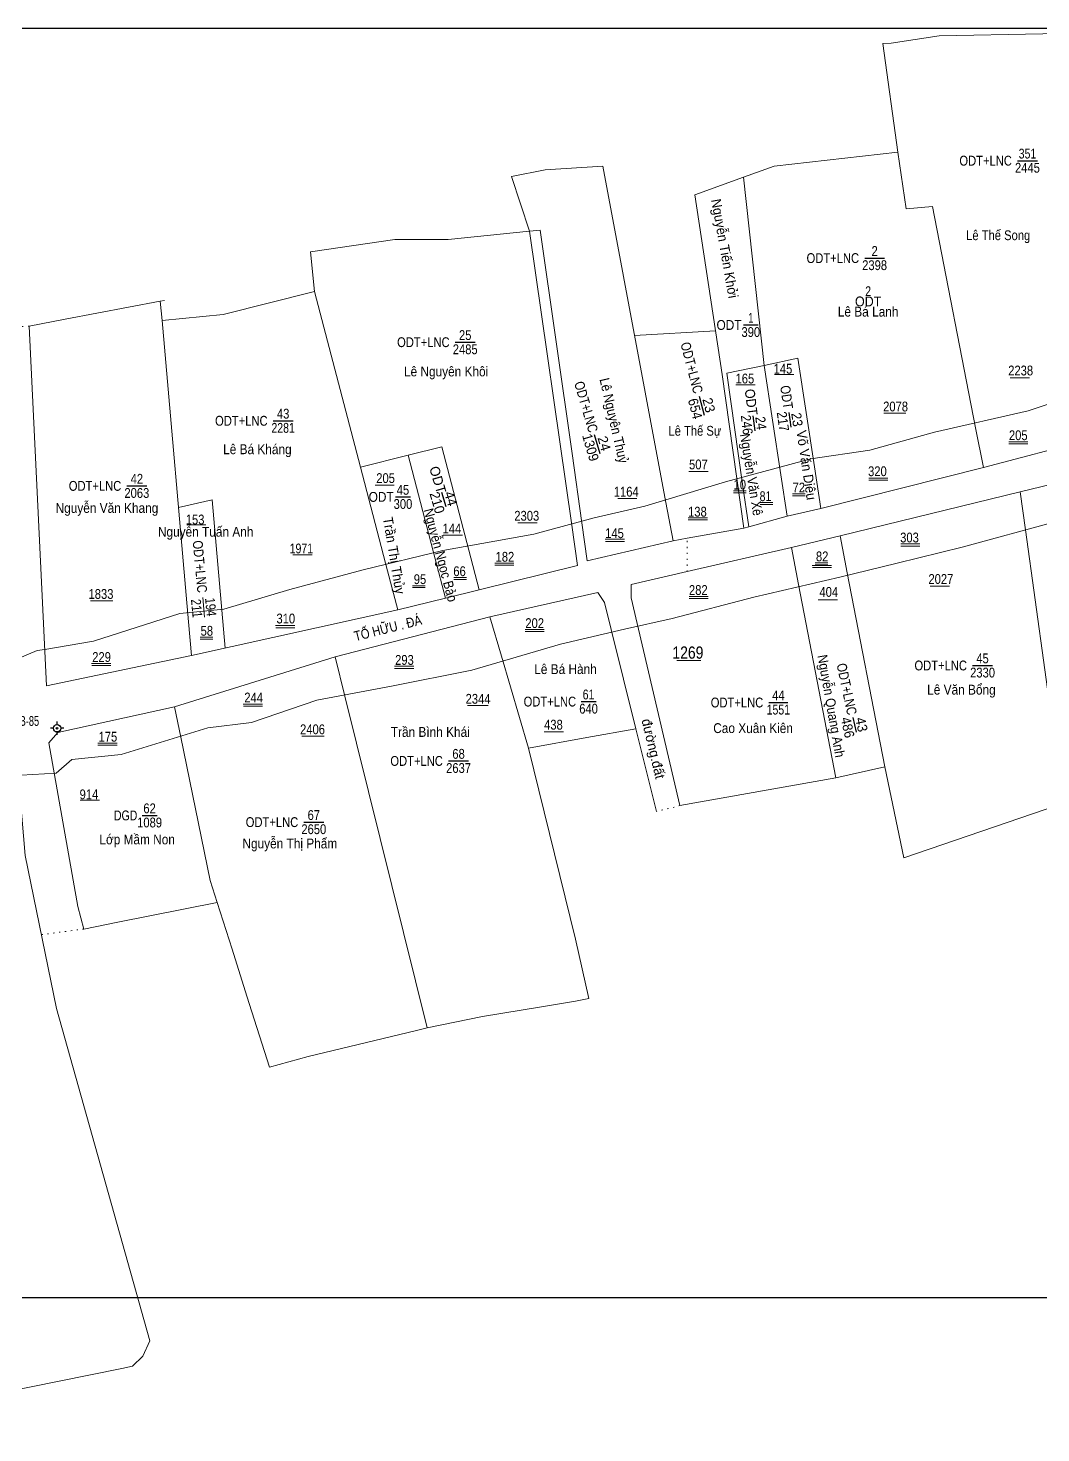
# Model space of a CAD drawing. Header units: metres. Extents: x 535945 to 536989, y 1836723 to 1837119.
# Drawn here: x 536366.1 to 536571.9, y 1836755.4 to 1837041.1 of the extents above; entities that cross this region are included whole.
import ezdxf
from ezdxf.enums import TextEntityAlignment as Align

# ---------------------------------------------------------------- set-up
doc = ezdxf.new("R2010")
doc.units = ezdxf.units.M
doc.header["$LTSCALE"] = 0.8
doc.linetypes.add('DOTTED', pattern=[1.5, 0.3, -1.2])
for name, color, linetype, lineweight in [('10', 7, 'Continuous', 13), ('12', 7, 'Continuous', 25), ('13', 7, 'Continuous', 25), ('14', 7, 'Continuous', 13), ('17', 7, 'Continuous', 13), ('2', 7, 'Continuous', 13), ('23', 7, 'Continuous', 13), ('54', 7, 'Continuous', 13), ('59', 7, 'Continuous', 13), ('8', 7, 'Continuous', 25)]:
    doc.layers.add(name, color=color, linetype=linetype, lineweight=lineweight)
for name, color, linetype in [('15', 7, 'Continuous'), ('28', 7, 'Continuous'), ('9', 7, 'Continuous')]:
    doc.layers.add(name, color=color, linetype=linetype)

msp = doc.modelspace()

# ---------------------------------------------------------------- hatches: boundary and pattern name
at = {"layer": '8'}
msp.add_hatch(color=256, dxfattribs=at).paths.add_polyline_path([(536372.1517, 1836898.7009, 1), (536371.7929, 1836898.7009, 1)])

# ---------------------------------------------------------------- linework, layer by layer
at = {"layer": '10'}
for p, q in [((536539.82, 1837037.98), (536541.46, 1837038.03)), ((536542.86, 1837015.86), (536539.82, 1837037.98)), ((536517.7, 1837013.03), (536542.86, 1837015.86)), ((536471.17, 1837012.25), (536464.31, 1837010.9)), ((536471.17, 1837012.25), (536464.31, 1837010.9)), ((536471.17, 1837012.25), (536482.89, 1837012.98)), ((536471.17, 1837012.25), (536482.89, 1837012.98)), ((536511.5, 1837010.77), (536517.7, 1837013.03)), ((536467.99, 1836999.76), (536464.31, 1837010.9)), ((536501.58, 1837007.18), (536511.5, 1837010.77)), ((536515.7, 1836972.45), (536511.5, 1837010.77)), ((536507.16, 1836970.62), (536501.58, 1837007.18)), ((536451.43, 1836998.11), (536467.99, 1836999.76)), ((536423.5, 1836995.61), (536440.62, 1836998.11)), ((536440.62, 1836998.11), (536451.43, 1836998.11)), ((536424.33, 1836987.52), (536423.5, 1836995.61)), ((536392.93, 1836985.52), (536393.79, 1836985.66)), ((536392.93, 1836985.52), (536393.31, 1836981.59)), ((536405.75, 1836982.84), (536424.33, 1836987.52)), ((536433.65, 1836951.81), (536424.33, 1836987.52)), ((536393.31, 1836981.59), (536405.75, 1836982.84)), ((536515.7, 1836972.45), (536522.55, 1836973.97)), ((536560.24, 1836951.7), (536558.66, 1836959.79)), ((536560.24, 1836951.7), (536558.66, 1836959.79)), ((536433.65, 1836951.81), (536443.36, 1836954.21)), ((536527.18, 1836943.36), (536560.24, 1836951.7)), ((536567.68, 1836946.81), (536589.73, 1836952.04)), ((536512.53, 1836939.65), (536511.3, 1836948.36)), ((536531.1, 1836937.83), (536567.68, 1836946.81)), ((536520.33, 1836941.84), (536527.18, 1836943.36)), ((536511.57, 1836939.38), (536512.53, 1836939.65)), ((536512.53, 1836939.65), (536520.33, 1836941.84)), ((536497.16, 1836936.85), (536500, 1836937.35)), ((536500, 1836937.35), (536511.57, 1836939.38)), ((536500, 1836937.35), (536511.57, 1836939.38)), ((536531.1, 1836937.83), (536521.25, 1836935.49)), ((536521.25, 1836935.49), (536500, 1836930.55)), ((536399.28, 1836913.48), (536441.23, 1836922.78)), ((536479.61, 1836896.81), (536467.8, 1836894.65)), ((536489.59, 1836898.59), (536479.61, 1836896.81)), ((536498.56, 1836882.97), (536530.23, 1836888.61)), ((536530.23, 1836888.61), (536540.23, 1836890.89)), ((536544.09, 1836872.37), (536540.23, 1836890.89)), ((536544.09, 1836872.37), (536575.54, 1836883.14)), ((536404.51, 1836863.29), (536403.09, 1836867.77)), ((536376.22, 1836862.43), (536377.4, 1836857.88)), ((536407.54, 1836853.76), (536404.51, 1836863.29)), ((536458.44, 1836840.07), (536447.21, 1836837.78)), ((536415.14, 1836829.82), (536422.99, 1836831.95)), ((536320.42, 1836755.42), (536385.16, 1836768.55))]:
    msp.add_line(p, q, dxfattribs=at)
for points in [[(536541.46, 1837038.03), (536551.23, 1837039.53), (536572.28, 1837039.89), (536576.97, 1837040.3)], [(536501.58, 1837007.18), (536511.5, 1837010.77), (536517.7, 1837013.03), (536542.86, 1837015.86)], [(536558.66, 1836959.79), (536549.88, 1837004.82), (536544.54, 1837004.3), (536542.86, 1837015.86)], [(536558.66, 1836959.79), (536549.88, 1837004.82), (536544.54, 1837004.3), (536542.86, 1837015.86)], [(536497.16, 1836936.85), (536495.71, 1836944.59), (536482.89, 1837012.98)], [(536392.93, 1836985.52), (536393.31, 1836981.59), (536405.75, 1836982.84), (536424.33, 1836987.52), (536423.5, 1836995.61), (536440.62, 1836998.11), (536451.43, 1836998.11), (536467.99, 1836999.76), (536464.31, 1837010.9)], [(536511.57, 1836939.38), (536507.16, 1836970.62), (536501.58, 1837007.18)], [(536478.63, 1836940.47), (536476.63, 1836954.58), (536470.13, 1836999.97), (536467.99, 1836999.76), (536476.6, 1836939.98)], [(536366.32, 1836980.47), (536373.66, 1836981.86), (536392.93, 1836985.52)], [(536366.32, 1836980.47), (536369.84, 1836907.34), (536399.28, 1836913.48)], [(536393.31, 1836981.59), (536398.68, 1836920.34), (536399.28, 1836913.48)], [(536522.55, 1836973.97), (536525.89, 1836951.88), (536527.18, 1836943.36)], [(536511.3, 1836948.36), (536508.12, 1836970.89), (536515.7, 1836972.45)], [(536515.7, 1836972.45), (536519.06, 1836950.23), (536520.33, 1836941.84)], [(536560.24, 1836951.7), (536581.85, 1836957.44), (536581.64, 1836958.63)], [(536560.24, 1836951.7), (536581.85, 1836957.44), (536581.64, 1836958.63)], [(536450.94, 1836925.18), (536448.85, 1836933.18), (536443.36, 1836954.21), (536450.15, 1836955.9)], [(536457.73, 1836926.87), (536455.63, 1836934.91), (536450.15, 1836955.9)], [(536441.23, 1836922.78), (536439.16, 1836930.7), (536433.65, 1836951.81)], [(536575.54, 1836883.14), (536574.7, 1836896.38), (536568.76, 1836939.07), (536567.68, 1836946.81)], [(536476.6, 1836939.98), (536477.77, 1836931.83), (536457.73, 1836926.87)], [(536497.16, 1836936.85), (536479.73, 1836932.73), (536478.63, 1836940.47)], [(536531.1, 1836937.83), (536532.56, 1836930.33), (536540.23, 1836890.89)], [(536530.23, 1836888.61), (536522.69, 1836927.95), (536521.25, 1836935.49)], [(536500, 1836930.55), (536488.64, 1836927.91), (536488.67, 1836925.22), (536489.88, 1836920.03), (536498.56, 1836882.97)], [(536441.23, 1836922.78), (536450.94, 1836925.18), (536457.73, 1836926.87)], [(536459.95, 1836921.38), (536481.88, 1836926.32), (536483.2, 1836924.25), (536484.57, 1836918.76), (536489.59, 1836898.59)], [(536395.85, 1836903.05), (536428.48, 1836913.23), (536459.95, 1836921.38)], [(536459.95, 1836921.38), (536462.3, 1836913.38), (536467.8, 1836894.65)], [(536428.48, 1836913.23), (536430.46, 1836905.25), (536447.21, 1836837.78)], [(536395.85, 1836903.05), (536372.14, 1836897.84), (536370.34, 1836895.77), (536376.22, 1836862.43)], [(536395.85, 1836903.05), (536397.11, 1836896.91), (536403.09, 1836867.77)], [(536385.16, 1836768.55), (536387.31, 1836768.99), (536389.43, 1836771), (536390.8, 1836774.13), (536371.84, 1836841.7), (536365.5, 1836872.82), (536363.82, 1836892.81), (536362.98, 1836894.55), (536360.08, 1836895.22), (536357.1, 1836895.04), (536291.15, 1836882.8)], [(536467.8, 1836894.65), (536477.36, 1836855.82), (536480.06, 1836843.74), (536477.36, 1836843.21)], [(536377.4, 1836857.88), (536384.31, 1836859.26), (536404.51, 1836863.29)], [(536415.14, 1836829.82), (536410.57, 1836844.23), (536407.54, 1836853.76)], [(536477.36, 1836843.21), (536470.45, 1836842.06), (536458.44, 1836840.07)], [(536447.21, 1836837.78), (536444.74, 1836837.19), (536422.99, 1836831.95)]]:
    msp.add_lwpolyline(points, dxfattribs=at)
at = {"layer": '12'}
msp.add_lwpolyline([(536272.66, 1836782.88), (536272.66, 1837041.08), (536653.6, 1837041.08), (536653.6, 1836782.88)], close=True, dxfattribs=at)
at = {"layer": '13'}
for p, q in [((536567.17, 1837014.12), (536571.22, 1837014.12)), ((536536.11, 1836994.31), (536540.15, 1836994.31)), ((536511.46, 1836980.71), (536514.49, 1836980.71)), ((536452.9, 1836977.21), (536456.95, 1836977.21)), ((536502.47, 1836966.26), (536503.5, 1836962.35)), ((536520.7, 1836962.94), (536521.13, 1836959.9)), ((536415.9, 1836961.23), (536419.94, 1836961.23)), ((536513.39, 1836962.23), (536513.76, 1836959.19)), ((536481.16, 1836958.42), (536482.28, 1836954.57)), ((536386.18, 1836947.99), (536390.22, 1836947.99)), ((536440.78, 1836945.75), (536443.81, 1836945.75)), ((536450.11, 1836946.74), (536450.97, 1836943.83)), ((536558.04, 1836911.47), (536562.08, 1836911.47)), ((536478.48, 1836904.13), (536481.51, 1836904.13)), ((536516.63, 1836903.95), (536520.51, 1836903.95)), ((536533.71, 1836900.88), (536534.35, 1836897.88)), ((536451.53, 1836892.06), (536455.6, 1836892.06)), ((536389.27, 1836880.98), (536392.3, 1836880.98)), ((536422.13, 1836879.62), (536426.17, 1836879.62))]:
    msp.add_line(p, q, dxfattribs=at)
at = {"layer": '14'}
for points in [[(536578.54, 1836966.28), (536569.34, 1836963.27), (536550.32, 1836958.91), (536537.12, 1836955.27), (536525.18, 1836953.52), (536507.85, 1836948.82), (536491.44, 1836943.89), (536481.11, 1836941.47), (536468.88, 1836938.17), (536450.37, 1836934.85), (536434.18, 1836930.91), (536419.28, 1836926.9), (536405.88, 1836922.9), (536396.96, 1836922.07), (536379.41, 1836916.39), (536369.52, 1836914.69), (536367.92, 1836914.54)], [(536584.29, 1836942.83), (536574.82, 1836940.71), (536555.9, 1836935.52)], [(536555.9, 1836935.52), (536542.71, 1836932.27), (536531.03, 1836929.45), (536513.55, 1836925.37), (536497, 1836921.01), (536487.27, 1836918.83)], [(536487.27, 1836918.83), (536474.32, 1836915.78), (536456.28, 1836910.53), (536439.93, 1836907.24), (536424.75, 1836904.39), (536411.47, 1836899.91), (536402.62, 1836898.8), (536385, 1836893.38), (536374.95, 1836892.33)], [(536367.92, 1836914.54), (536361.71, 1836911.9), (536357.79, 1836912.19), (536334.72, 1836906.43), (536317.27, 1836903.02), (536297.2, 1836899.22), (536280.2, 1836895.17), (536261.28, 1836891.14), (536244.32, 1836888.35), (536226.45, 1836884.55), (536209.57, 1836880.53), (536196.57, 1836877.83), (536180.79, 1836874.36), (536172.15, 1836872.72), (536170.17, 1836872.31), (536168.2, 1836871.88), (536166.16, 1836871.45)], [(536374.96, 1836892.34), (536371.8, 1836889.6), (536364.71, 1836889.18)]]:
    msp.add_lwpolyline(points, dxfattribs=at)
at = {"layer": '17', "linetype": 'DOTTED'}
for p, q in [((536366.32, 1836980.47), (536358.56, 1836980.14)), ((536498.56, 1836882.97), (536493.78, 1836881.79)), ((536377.4, 1836857.88), (536368.78, 1836856.73))]:
    msp.add_line(p, q, dxfattribs=at)
at = {"layer": '17'}
for p, q in [((536505.8, 1836979.5), (536489.34, 1836978.58)), ((536396.64, 1836943.62), (536403.53, 1836945.15)), ((536403.53, 1836945.15), (536406.17, 1836915.01)), ((536401.6, 1836925.32), (536401.96, 1836921.3))]:
    msp.add_line(p, q, dxfattribs=at)
at = {"layer": '23'}
for p, q in [((536527.18, 1836943.36), (536560.24, 1836951.7)), ((536567.68, 1836946.81), (536589.73, 1836952.04)), ((536531.1, 1836937.83), (536567.68, 1836946.81)), ((536520.33, 1836941.84), (536527.18, 1836943.36)), ((536511.57, 1836939.38), (536512.53, 1836939.65)), ((536512.53, 1836939.65), (536520.33, 1836941.84)), ((536497.16, 1836936.85), (536500, 1836937.35)), ((536500, 1836937.35), (536511.57, 1836939.38)), ((536500, 1836937.35), (536511.57, 1836939.38)), ((536531.1, 1836937.83), (536521.25, 1836935.49)), ((536521.25, 1836935.49), (536500, 1836930.55)), ((536399.28, 1836913.48), (536441.23, 1836922.78)), ((536489.59, 1836898.59), (536493.78, 1836881.79)), ((536376.22, 1836862.43), (536377.4, 1836857.88)), ((536320.42, 1836755.42), (536385.16, 1836768.55))]:
    msp.add_line(p, q, dxfattribs=at)
at = {"layer": '23', "linetype": 'DOTTED'}
msp.add_line((536500, 1836930.55), (536500, 1836937.35), dxfattribs=at)
msp.add_line((536500, 1836930.55), (536500, 1836937.35), dxfattribs=at)
at = {"layer": '23'}
for points in [[(536478.63, 1836940.47), (536476.63, 1836954.58), (536470.13, 1836999.97), (536467.99, 1836999.76), (536476.6, 1836939.98)], [(536366.32, 1836980.47), (536369.84, 1836907.34), (536399.28, 1836913.48)], [(536560.24, 1836951.7), (536581.85, 1836957.44), (536581.64, 1836958.63)], [(536560.24, 1836951.7), (536581.85, 1836957.44), (536581.64, 1836958.63)], [(536476.6, 1836939.98), (536477.77, 1836931.83), (536457.73, 1836926.87)], [(536497.16, 1836936.85), (536479.73, 1836932.73), (536478.63, 1836940.47)], [(536500, 1836930.55), (536488.64, 1836927.91), (536488.67, 1836925.22), (536489.88, 1836920.03), (536498.56, 1836882.97)], [(536441.23, 1836922.78), (536450.94, 1836925.18), (536457.73, 1836926.87)], [(536459.95, 1836921.38), (536481.88, 1836926.32), (536483.2, 1836924.25), (536484.57, 1836918.76), (536489.59, 1836898.59)], [(536395.85, 1836903.05), (536428.48, 1836913.23), (536459.95, 1836921.38)], [(536395.85, 1836903.05), (536372.14, 1836897.84), (536370.34, 1836895.77), (536376.22, 1836862.43)], [(536385.16, 1836768.55), (536387.31, 1836768.99), (536389.43, 1836771), (536390.8, 1836774.13), (536371.84, 1836841.7), (536365.5, 1836872.82), (536363.82, 1836892.81), (536362.98, 1836894.55), (536360.08, 1836895.22), (536357.1, 1836895.04), (536291.15, 1836882.8)]]:
    msp.add_lwpolyline(points, dxfattribs=at)
at = {"layer": '54'}
for p, q in [((536517.7, 1837013.03), (536542.86, 1837015.86)), ((536471.17, 1837012.25), (536464.31, 1837010.9)), ((536471.17, 1837012.25), (536482.89, 1837012.98)), ((536511.5, 1837010.77), (536517.7, 1837013.03)), ((536467.99, 1836999.76), (536464.31, 1837010.9)), ((536501.58, 1837007.18), (536511.5, 1837010.77)), ((536451.43, 1836998.11), (536467.99, 1836999.76)), ((536423.5, 1836995.61), (536440.62, 1836998.11)), ((536440.62, 1836998.11), (536451.43, 1836998.11)), ((536424.33, 1836987.52), (536423.5, 1836995.61)), ((536392.93, 1836985.52), (536393.31, 1836981.59)), ((536405.75, 1836982.84), (536424.33, 1836987.52)), ((536393.31, 1836981.59), (536405.75, 1836982.84))]:
    msp.add_line(p, q, dxfattribs=at)
at = {"layer": '59'}
for p, q in [((536509.95, 1836968.56), (536513.86, 1836968.56)), ((536517.79, 1836970.62), (536521.7, 1836970.62)), ((536565.66, 1836969.94), (536569.57, 1836969.94)), ((536539.99, 1836962.78), (536544.5, 1836962.78)), ((536565.38, 1836956.96), (536569.29, 1836956.96)), ((536565.41, 1836956.53), (536569.29, 1836956.53)), ((536500.36, 1836950.95), (536504.27, 1836950.95)), ((536436.6, 1836948.17), (536440.51, 1836948.17)), ((536536.92, 1836949.56), (536540.83, 1836949.56)), ((536536.95, 1836949.13), (536540.83, 1836949.13)), ((536485.92, 1836945.44), (536489.83, 1836945.44)), ((536509.46, 1836946.99), (536512.05, 1836946.99)), ((536509.48, 1836946.59), (536512.05, 1836946.59)), ((536521.45, 1836946.38), (536524.04, 1836946.38)), ((536521.47, 1836945.98), (536524.04, 1836945.98)), ((536514.82, 1836944.6), (536517.41, 1836944.6)), ((536514.84, 1836944.2), (536517.41, 1836944.2)), ((536398.33, 1836940.07), (536402.24, 1836940.07)), ((536465.64, 1836940.51), (536469.55, 1836940.51)), ((536500.23, 1836941.51), (536504.14, 1836941.51)), ((536500.26, 1836941.08), (536504.14, 1836941.08)), ((536450.44, 1836938), (536454.35, 1836938)), ((536483.4, 1836937.14), (536487.31, 1836937.14)), ((536483.43, 1836936.71), (536487.31, 1836936.71)), ((536419.91, 1836934), (536423.82, 1836934)), ((536543.43, 1836936.19), (536547.34, 1836936.19)), ((536543.46, 1836935.76), (536547.34, 1836935.76)), ((536460.93, 1836932.27), (536464.84, 1836932.27)), ((536460.96, 1836931.84), (536464.84, 1836931.84)), ((536525.46, 1836931.82), (536529.37, 1836931.82)), ((536525.49, 1836931.39), (536529.37, 1836931.39)), ((536526.04, 1836932.36), (536528.63, 1836932.36)), ((536526.06, 1836931.96), (536528.63, 1836931.96)), ((536452.59, 1836929.38), (536455.18, 1836929.38)), ((536452.61, 1836928.98), (536455.18, 1836928.98)), ((536444.2, 1836927.7), (536446.79, 1836927.7)), ((536444.22, 1836927.3), (536446.79, 1836927.3)), ((536500.41, 1836925.51), (536504.32, 1836925.51)), ((536549.42, 1836927.57), (536553.33, 1836927.57)), ((536378.78, 1836924.6), (536383.31, 1836924.6)), ((536500.44, 1836925.08), (536504.32, 1836925.08)), ((536526.68, 1836924.81), (536530.59, 1836924.81)), ((536416.4, 1836919.58), (536420.31, 1836919.58)), ((536401.05, 1836917.24), (536403.64, 1836917.24)), ((536401.07, 1836916.84), (536403.64, 1836916.84)), ((536416.43, 1836919.15), (536420.31, 1836919.15)), ((536467.08, 1836918.81), (536470.99, 1836918.81)), ((536467.11, 1836918.38), (536470.99, 1836918.38)), ((536378.99, 1836911.89), (536382.9, 1836911.89)), ((536379.02, 1836911.46), (536382.9, 1836911.46)), ((536440.55, 1836911.3), (536444.46, 1836911.3)), ((536497.95, 1836912.48), (536502.81, 1836912.48)), ((536440.58, 1836910.87), (536444.46, 1836910.87)), ((536409.83, 1836903.62), (536413.74, 1836903.62)), ((536409.86, 1836903.19), (536413.74, 1836903.19)), ((536455.39, 1836903.36), (536459.62, 1836903.36)), ((536421.74, 1836897.07), (536426.28, 1836897.07)), ((536470.96, 1836897.99), (536474.87, 1836897.99)), ((536380.27, 1836895.68), (536384.18, 1836895.68)), ((536380.3, 1836895.25), (536384.18, 1836895.25)), ((536376.7, 1836884.07), (536380.61, 1836884.07))]:
    msp.add_line(p, q, dxfattribs=at)
at = {"layer": '8'}
for p, q in [((536371.96, 1836900.05), (536371.96, 1836899.45)), ((536371.24, 1836898.71), (536370.64, 1836898.71)), ((536371.96, 1836897.95), (536371.96, 1836897.35)), ((536373.34, 1836898.71), (536372.74, 1836898.71))]:
    msp.add_line(p, q, dxfattribs=at)
for centre, radius in [((536371.985, 1836898.7), 0.75), ((536371.9723, 1836898.7009), 0.1794)]:
    msp.add_circle(centre, radius, dxfattribs=at)

# ---------------------------------------------------------------- texts
at = {"layer": '13'}
for s, width, p in [('ODT+LNC ', 0.85, (536566.66, 1837013.12)), ('ODT+LNC ', 0.85, (536535.6, 1836993.31)), ('ODT', 0.9, (536511.08, 1836979.71)), ('ODT+LNC ', 0.85, (536452.39, 1836976.21)), ('ODT+LNC ', 0.85, (536415.4, 1836960.23)), ('ODT+LNC ', 0.85, (536385.67, 1836946.99)), ('ODT', 0.9, (536440.39, 1836944.75)), ('ODT+LNC ', 0.85, (536557.53, 1836910.47)), ('ODT+LNC ', 0.85, (536478.1, 1836903.13)), ('ODT+LNC ', 0.85, (536516.13, 1836902.94)), ('ODT+LNC ', 0.85, (536451.02, 1836891.06)), ('DGD ', 0.8, (536388.89, 1836879.98)), ('ODT+LNC ', 0.85, (536421.63, 1836878.62))]:
    msp.add_text(s, height=2, dxfattribs=dict(at, width=width)).set_placement(p, align=Align.RIGHT)
for s, width, p in [('351', 0.8, (536569.19, 1837014.56)), ('2445', 0.85, (536569.185, 1837011.68)), ('2', 0.85, (536538.13, 1836994.75)), ('2398', 0.85, (536538.125, 1836991.87)), ('1', 0.7, (536512.965, 1836981.15)), ('25', 0.85, (536454.925, 1836977.65)), ('390', 0.85, (536512.965, 1836978.27)), ('2485', 0.85, (536454.925, 1836974.77)), ('43', 0.85, (536417.925, 1836961.67)), ('2281', 0.8, (536417.92, 1836958.79)), ('42', 0.85, (536388.195, 1836948.43)), ('45', 0.85, (536442.275, 1836946.19)), ('2063', 0.85, (536388.195, 1836945.55)), ('300', 0.85, (536442.275, 1836943.31)), ('45', 0.85, (536560.055, 1836911.91)), ('2330', 0.85, (536560.065, 1836909.03)), ('61', 0.8, (536479.99, 1836904.57)), ('44', 0.85, (536518.565, 1836904.38)), ('640', 0.85, (536479.995, 1836901.69)), ('1551', 0.8, (536518.56, 1836901.5)), ('68', 0.85, (536453.575, 1836892.5)), ('2637', 0.85, (536453.575, 1836889.62)), ('62', 0.85, (536390.785, 1836881.42)), ('1089', 0.85, (536390.785, 1836878.54)), ('67', 0.85, (536424.155, 1836880.06)), ('2650', 0.85, (536424.155, 1836877.18))]:
    msp.add_text(s, height=2, dxfattribs=dict(at, width=width)).set_placement(p, align=Align.CENTER)
for s, rotation, width, p in [('ODT+LNC ', 284.682, 0.85, (536501.5105, 1836965.9869)), ('ODT+LNC ', 286.253, 0.85, (536480.2093, 1836958.0597)), ('ODT ', 278.063, 0.85, (536519.6892, 1836962.8905)), ('ODT', 277.046, 0.95, (536512.3796, 1836962.2553)), ('ODT+LNC ', 282.026, 0.85, (536532.7351, 1836900.6266))]:
    msp.add_text(s, height=2, rotation=rotation, dxfattribs=dict(at, width=width)).set_placement(p, align=Align.RIGHT)
for s, rotation, width, p in [('654', 284.682, 0.95, (536500.6928, 1836963.4284)), ('246', 277.046, 0.9, (536511.17, 1836960.2977)), ('217', 278.063, 0.9, (536518.509, 1836960.9402)), ('23', 278.063, 0.95, (536521.3669, 1836961.3402)), ('24', 277.046, 0.9, (536514.0278, 1836960.6427)), ('1309', 286.253, 0.95, (536479.4513, 1836955.5299)), ('486', 282.026, 0.95, (536531.6834, 1836898.6583))]:
    msp.add_text(s, height=2, rotation=rotation, dxfattribs=dict(at, width=width)).set_placement(p, align=Align.CENTER)
for s, height, rotation, p in [('23', 2, 284.682, (536503.4782, 1836964.1584)), ('24', 2, 286.253, (536482.21, 1836956.3249)), ('210', 1.999, 286.537, (536448.2737, 1836944.3096)), ('44', 1.999, 286.537, (536451.0381, 1836945.1146)), ('43', 2, 282.026, (536534.4982, 1836899.2533))]:
    msp.add_text(s, height=height, rotation=rotation, dxfattribs=at).set_placement(p, align=Align.CENTER)
msp.add_text('ODT', height=1.999, rotation=286.537, dxfattribs=at).set_placement((536449.2029, 1836946.2391), align=Align.RIGHT)
at = {"layer": '15'}
for s, rotation, width, p in [('Nguyễn Tiến Khởi', 280.046, 0.95, (536506.6791, 1836996.0894)), ('Lê Nguyên Thuỷ', 283.001, 0.9, (536484.1934, 1836961.07)), ('Nguyễn Văn Xê', 279.2, 0.9, (536512.0984, 1836950.1299)), ('Võ Văn Diệu', 278.581, 0.95, (536523.2979, 1836952.0592)), ('Nguyễn Ngọc Bảo', 285.005, 0.9, (536448.9634, 1836933.6639)), ('Trần Thị Thủy', 279.397, 0.95, (536439.4822, 1836933.6733)), ('Nguyễn Quang Anh', 279.942, 0.9, (536528.338, 1836903.0577))]:
    msp.add_text(s, height=2, rotation=rotation, dxfattribs=dict(at, width=width)).set_placement(p, align=Align.CENTER)
for s, width, p in [('Lê Thế Song', 0.85, (536563.24, 1836997.96)), ('2', 0.8, (536536.81, 1836986.58)), ('ODT', 0.95, (536536.815, 1836984.5)), ('Lê Bá Lanh', 0.9, (536536.81, 1836982.42)), ('Lê Nguyên Khôi', 0.9, (536451.045, 1836970.26)), ('Lê Thế Sự', 0.85, (536501.6, 1836958.19)), ('Lê Bá Kháng', 0.9, (536412.695, 1836954.44)), ('Nguyễn Văn Khang', 0.9, (536382.12, 1836942.5)), ('Nguyễn Tuấn Anh', 0.9, (536402.18, 1836937.66)), ('Lê Bá Hành', 0.9, (536475.31, 1836909.73)), ('Lê Văn Bổng', 0.9, (536555.77, 1836905.55)), ('Cao Xuân Kiên', 0.9, (536513.43, 1836897.73)), ('Trần Bình Khái', 0.9, (536447.83, 1836896.95)), ('Lớp Mầm Non', 0.9, (536388.255, 1836875.1)), ('Nguyễn Thị Phẩm', 0.9, (536419.285, 1836874.28))]:
    msp.add_text(s, height=2, dxfattribs=dict(at, width=width)).set_placement(p, align=Align.CENTER)
at = {"layer": '17', "width": 0.85}
msp.add_text('ODT+LNC ', height=2, rotation=275.265, dxfattribs=at).set_placement((536400.5727, 1836925.5435), align=Align.RIGHT)
for s, p in [('211', (536399.3635, 1836922.9968)), ('194', (536402.2205, 1836923.2718))]:
    msp.add_text(s, height=2, rotation=275.265, dxfattribs=at).set_placement(p, align=Align.CENTER)
at = {"layer": '2', "width": 0.85}
msp.add_text('1269', height=2.49, dxfattribs=at).set_placement((536500.185, 1836912.85), align=Align.CENTER)
at = {"layer": '28', "width": 0.85}
msp.add_text('TỐ HỮU . ĐÁ', height=2, rotation=14.128, dxfattribs=at).set_placement((536439.4509, 1836918.1114), align=Align.CENTER)
at = {"layer": '28'}
msp.add_text('đường.đất', height=2, rotation=283.43, dxfattribs=at).set_placement((536492.1814, 1836894.3172), align=Align.CENTER)
at = {"layer": '59'}
for s, width, p in [('145', 0.85, (536519.505, 1836970.81)), ('2238', 0.85, (536567.805, 1836970.45)), ('165', 0.85, (536511.765, 1836968.82)), ('2078', 0.85, (536542.385, 1836963.13)), ('205', 0.85, (536567.315, 1836957.29)), ('507', 0.85, (536502.315, 1836951.35)), ('320', 0.85, (536538.695, 1836949.97)), ('205', 0.85, (536438.745, 1836948.57)), ('10', 0.85, (536510.725, 1836947.25)), ('72', 0.85, (536522.715, 1836946.65)), ('1164', 0.85, (536487.645, 1836945.81)), ('81', 0.8, (536515.95, 1836944.89)), ('2303', 0.85, (536467.435, 1836940.91)), ('138', 0.85, (536502.115, 1836941.74)), ('153', 0.85, (536400.035, 1836940.15)), ('144', 0.85, (536452.215, 1836938.31)), ('145', 0.85, (536485.265, 1836937.37)), ('303', 0.85, (536545.215, 1836936.49)), ('1971', 0.8, (536421.63, 1836934.26)), ('182', 0.85, (536462.995, 1836932.57)), ('82', 0.85, (536527.465, 1836932.65)), ('66', 0.85, (536453.775, 1836929.64)), ('95', 0.85, (536445.735, 1836928.02)), ('2027', 0.85, (536551.595, 1836928.06)), ('1833', 0.85, (536380.905, 1836925.01)), ('282', 0.85, (536502.295, 1836925.81)), ('404', 0.85, (536528.815, 1836925.43)), ('58', 0.85, (536402.415, 1836917.52)), ('310', 0.85, (536418.465, 1836920.02)), ('202', 0.85, (536469.045, 1836919.08)), ('229', 0.85, (536381.025, 1836912.19)), ('293', 0.85, (536442.575, 1836911.6)), ('244', 0.85, (536411.935, 1836903.96)), ('2344', 0.85, (536457.535, 1836903.69)), ('2406', 0.85, (536423.895, 1836897.49)), ('438', 0.85, (536472.855, 1836898.43)), ('175', 0.85, (536382.315, 1836895.98)), ('914', 0.85, (536378.455, 1836884.26))]:
    msp.add_text(s, height=2, dxfattribs=dict(at, width=width)).set_placement(p, align=Align.CENTER)
at = {"layer": '9', "width": 0.7}
msp.add_text('LB-85', height=2, dxfattribs=at).set_placement((536365.835, 1836899.19), align=Align.CENTER)

doc.saveas('drawing.dxf')
